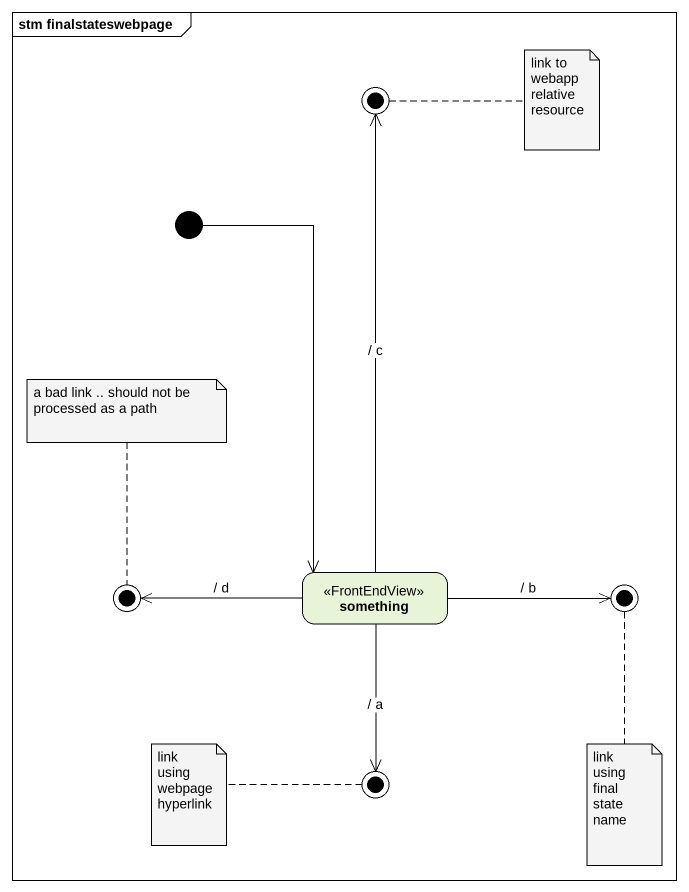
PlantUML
@startuml
mainframe stm finalstateswebpage
hide empty description
state final1 <<end>>
state final2 <<end>>
state something <<FrontEndView>>
state final3 <<end>>
state final4 <<end>>
[*] --> something
something -up-> final1 : / c
something -left-> final2 : / d
something -right-> final3 : / b
something --> final4 : / a
note right of final1 : link to webapp relative resource
note top of final2 : a bad link .. should not be processed as a path
note left of final4 : link using webpage hyperlink
note bottom of final3 : link using final state name
@enduml
